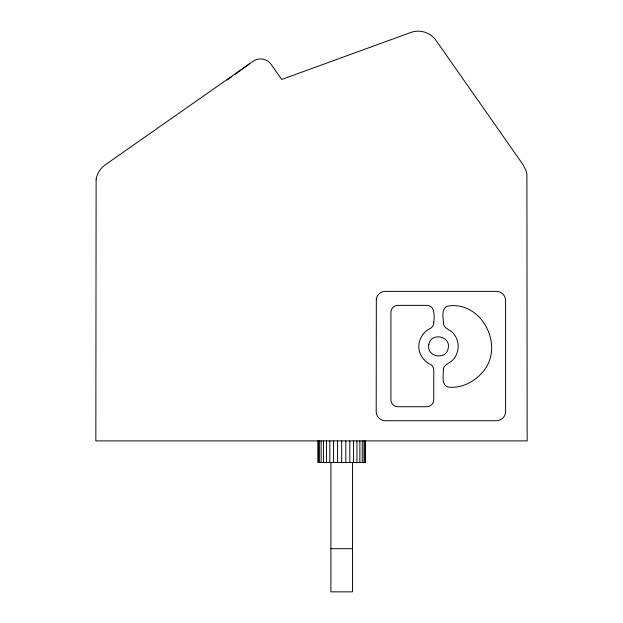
<?xml version="1.0" encoding="UTF-8"?>
<svg xmlns="http://www.w3.org/2000/svg" width="623" height="623" viewBox="0 0 623 623"><rect width="100%" height="100%" fill="white"/><g stroke="black" fill="none" stroke-linecap="round" stroke-linejoin="round"><path stroke-width="0.93" d="M227.278 80.04L231.982 76.606M235.12 74.316L249.239 64.005M330.906 548.715L352.478 548.715M365.413 440.889L365.413 462.453L317.971 462.453L317.971 440.889M365.055 440.889L365.055 462.453M363.98 440.889L363.98 462.453M362.236 440.889L362.236 462.453M359.86 440.889L359.86 462.453M356.94 440.889L356.94 462.453M353.553 440.889L353.553 462.453M352.478 462.453L352.478 591.85L330.906 591.85L330.906 462.453M349.807 440.889L349.807 462.453M345.812 440.889L345.812 462.453M341.692 440.889L341.692 462.453M337.573 440.889L337.573 462.453M333.578 440.889L333.578 462.453M329.832 440.889L329.832 462.453M326.444 440.889L326.444 462.453M323.516 440.889L323.516 462.453M321.149 440.889L321.149 462.453M319.397 440.889L319.397 462.453M318.33 440.889L318.33 462.453M96.121 179.206L95.841 440.889L527.159 440.889L526.902 174.105L526.155 170.897L523.258 165.009L435.96 40.339C430.563 32.505 419.832 29.117 410.915 32.443L281.705 79.471L271.176 64.442C267.306 58.702 258.755 57.191 253.156 61.264L105.038 164.97C100.342 168.319 97.079 173.513 96.121 179.206M433.756 322.535C433.764 325.097 432.222 327.558 429.917 328.671C422.721 332.129 418.173 340.135 418.89 348.086C419.474 355.32 424.349 361.644 430.851 364.665C432.642 365.935 433.748 368.061 433.756 370.249L433.756 399.904C433.818 403.556 430.586 406.788 426.934 406.726L397.754 406.726C394.11 406.788 390.87 403.556 390.933 399.904L390.933 312.185C390.87 308.541 394.11 305.309 397.754 305.371L426.934 305.371C435.477 305.582 434.371 316.936 433.756 322.535M443.358 369.166C443.778 374.75 440.71 384.204 447.758 387.008C460.553 388.814 473.737 382.281 482.062 372.764C506.016 346.98 481.595 299.437 446.683 306.282C440.85 310.262 443.436 318.797 443.615 324.676C445.577 329.777 452.368 330.26 454.743 335.229C460.015 342.728 459.065 353.685 452.594 360.172C449.806 363.435 444.004 364.245 443.358 369.166M376.339 298.861L376.199 411.655C376.113 416.514 380.427 420.829 385.287 420.743L496.5 420.743C501.359 420.829 505.674 416.514 505.588 411.655L505.588 300.442C505.674 295.582 501.359 291.268 496.5 291.354L385.287 291.354C380.996 291.307 377.04 294.632 376.339 298.861M428.811 344.683C426.07 357.08 446.559 360.686 448.217 348.101C450.959 335.711 430.47 332.098 428.811 344.683"/></g></svg>
